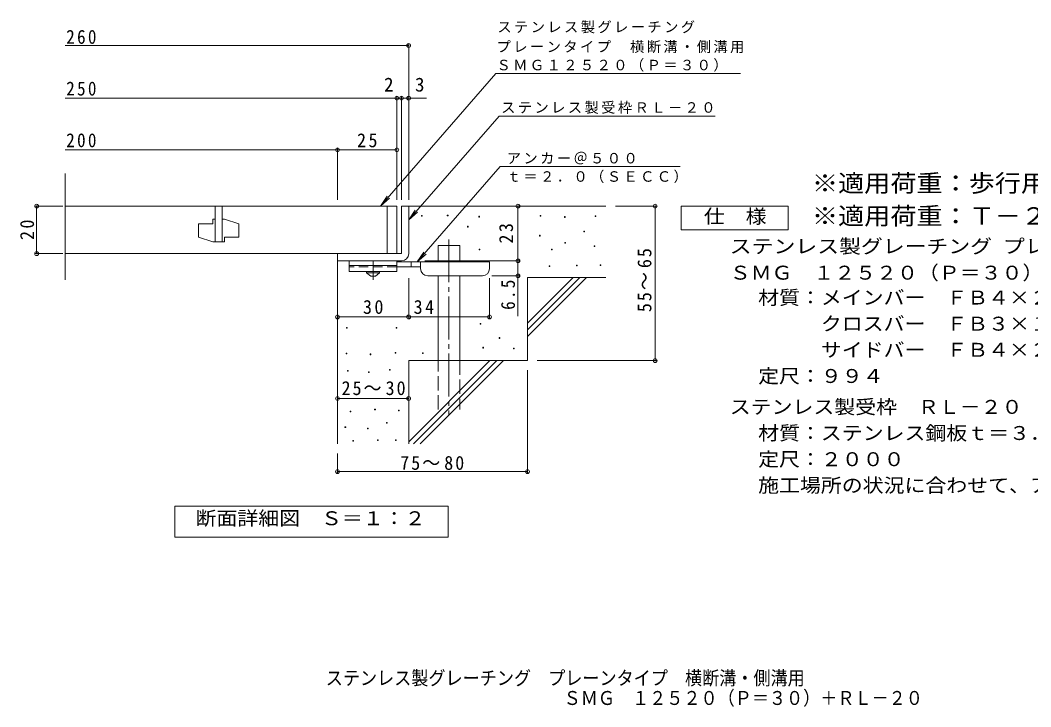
# Model space of a CAD drawing. Units: millimetres, scale not verified. Extents: x -299 to 340, y -274 to 229.
# Drawn here: x -298.9 to 126.4, y -274.1 to 14.7 of the extents above; entities that cross this region are included whole.
import ezdxf
from ezdxf.enums import TextEntityAlignment as Align

# ---------------------------------------------------------------- set-up
doc = ezdxf.new("R2010")
doc.units = ezdxf.units.MM
doc.header["$LTSCALE"] = 2
doc.header["$PDMODE"] = 32
doc.header["$PDSIZE"] = 1.6
for name, pattern in [('CHAIN1', [8, 5, -1, 1, -1]), ('CHAIN2', [12, 9, -1, 1, -1]), ('DASHED2', [3, 2, -1]), ('DASHED3', [4, 3, -1])]:
    doc.linetypes.add(name, pattern=pattern)
for name, color, linetype, lineweight in [('D-0', 7, 'Continuous', 9), ('D-1', 2, 'Continuous', 9), ('D-2', 3, 'Continuous', 9), ('D-4', 7, 'Continuous', 9), ('D-5', 7, 'Continuous', 9), ('D-6', 6, 'Continuous', 9), ('D-9', 4, 'Continuous', 9)]:
    doc.layers.add(name, color=color, linetype=linetype, lineweight=lineweight)
doc.layers.add('F-5_F-5ﾚｲﾔ', color=2, linetype='Continuous')
doc.styles.add('ＭＳ ゴシック', font='')
doc.styles.get('ＭＳ ゴシック').set_extended_font_data('MS Gothic')

msp = doc.modelspace()

# ---------------------------------------------------------------- linework, layer by layer
at = {"layer": 'D-0'}
for points in [[(-129.985, -67.676), (-129.985, -67.376), (-129.685, -67.376), (-129.685, -67.676)], [(-119.157, -67.541), (-119.157, -67.241), (-118.857, -67.241), (-118.857, -67.541)], [(-105.893, -68.082), (-105.893, -67.782), (-105.593, -67.782), (-105.593, -68.082)], [(-80.041, -67.676), (-80.041, -67.376), (-79.741, -67.376), (-79.741, -67.676)], [(-69.89, -68.218), (-69.89, -67.918), (-69.59, -67.918), (-69.59, -68.218)], [(-56.897, -67.812), (-56.897, -67.512), (-56.597, -67.512), (-56.597, -67.812)], [(-110.63, -72.278), (-110.63, -71.978), (-110.33, -71.978), (-110.33, -72.278)], [(-80.312, -76.068), (-80.312, -75.768), (-80.012, -75.768), (-80.012, -76.068)], [(-61.769, -74.308), (-61.769, -74.008), (-61.469, -74.008), (-61.469, -74.308)], [(-69.755, -79.046), (-69.755, -78.746), (-69.455, -78.746), (-69.455, -79.046)], [(-57.303, -80.535), (-57.303, -80.234), (-57.003, -80.234), (-57.003, -80.535)], [(-105.758, -81.888), (-105.758, -81.588), (-105.458, -81.588), (-105.458, -81.888)], [(-75.304, -81.888), (-75.304, -81.588), (-75.004, -81.588), (-75.004, -81.888)], [(-76.252, -88.926), (-76.252, -88.626), (-75.952, -88.626), (-75.952, -88.926)], [(-64.747, -88.655), (-64.747, -88.355), (-64.447, -88.355), (-64.447, -88.655)], [(-54.866, -88.52), (-54.866, -88.22), (-54.566, -88.22), (-54.566, -88.52)], [(-161.615, -114.795), (-161.615, -114.495), (-161.315, -114.495), (-161.315, -114.795)], [(-140.678, -114.795), (-140.678, -114.495), (-140.378, -114.495), (-140.378, -114.795)], [(-105.352, -113.154), (-105.352, -112.854), (-105.052, -112.854), (-105.052, -113.154)], [(-97.366, -119.109), (-97.366, -118.809), (-97.066, -118.809), (-97.066, -119.109)], [(-104.269, -123.17), (-104.269, -122.869), (-103.969, -122.869), (-103.969, -123.17)], [(-91.275, -123.576), (-91.275, -123.276), (-90.975, -123.276), (-90.975, -123.576)], [(-161.767, -125.682), (-161.767, -125.382), (-161.467, -125.382), (-161.467, -125.682)], [(-151.641, -125.987), (-151.641, -125.687), (-151.341, -125.687), (-151.341, -125.987)], [(-141.059, -125.378), (-141.059, -125.077), (-140.759, -125.077), (-140.759, -125.378)], [(-129.578, -125.473), (-129.578, -125.173), (-129.278, -125.173), (-129.278, -125.473)], [(-161.158, -132.915), (-161.158, -132.615), (-160.858, -132.615), (-160.858, -132.915)], [(-152.326, -133.524), (-152.326, -133.224), (-152.026, -133.224), (-152.026, -133.524)], [(-143.495, -132.458), (-143.495, -132.158), (-143.195, -132.158), (-143.195, -132.458)], [(-160.092, -149.969), (-160.092, -149.669), (-159.792, -149.669), (-159.792, -149.969)], [(-149.738, -149.207), (-149.738, -148.907), (-149.438, -148.907), (-149.438, -149.207)], [(-139.764, -149.588), (-139.764, -149.288), (-139.464, -149.288), (-139.464, -149.588)], [(-162.224, -156.669), (-162.224, -156.369), (-161.924, -156.369), (-161.924, -156.669)], [(-152.783, -157.125), (-152.783, -156.825), (-152.483, -156.825), (-152.483, -157.125)], [(-144.713, -154.765), (-144.713, -154.465), (-144.413, -154.465), (-144.413, -154.765)], [(-158.95, -162.379), (-158.95, -162.079), (-158.65, -162.079), (-158.65, -162.379)], [(-148.596, -162.074), (-148.596, -161.774), (-148.296, -161.774), (-148.296, -162.074)], [(-140.982, -162.074), (-140.982, -161.774), (-140.682, -161.774), (-140.682, -162.074)]]:
    msp.add_lwpolyline(points, close=True, dxfattribs=at)
at = {"layer": 'D-1'}
for p, q in [((-138.41, -63.487), (-138.41, -83.486)), ((-138.41, -63.487), (-135.41, -63.487)), ((-135.41, -83.486), (-135.41, -63.487)), ((-138.41, -83.486), (-165.411, -83.486)), ((-165.411, -86.486), (-165.411, -83.486)), ((-165.411, -86.486), (-139.411, -86.486)), ((-139.411, -86.486), (-138.41, -86.486))]:
    msp.add_line(p, q, dxfattribs=at)
msp.add_arc((-138.41, -83.486), 3, 270, 0, dxfattribs=at)
at = {"layer": 'D-2'}
for p, q in [((-279.944, -94.535), (-279.944, -49.747)), ((-140.41, -63.486), (-279.944, -63.486)), ((-216.911, -63.486), (-216.911, -78.486)), ((-213.911, -63.486), (-213.911, -78.486)), ((-144.41, -83.486), (-144.41, -63.486)), ((-140.41, -63.486), (-140.41, -83.486)), ((-223.91, -70.986), (-223.91, -76.486)), ((-223.91, -70.986), (-217.91, -70.986)), ((-217.91, -68.986), (-217.91, -70.986)), ((-216.911, -68.986), (-217.91, -68.986)), ((-212.91, -68.986), (-213.911, -68.986)), ((-212.91, -76.486), (-206.911, -76.486)), ((-279.944, -83.486), (-140.41, -83.486))]:
    msp.add_line(p, q, dxfattribs=at)
for points in [[(-212.91, -68.986), (-206.911, -70.986), (-206.911, -76.486)], [(-212.91, -76.486), (-212.91, -78.486), (-217.91, -78.486), (-223.91, -76.486)]]:
    msp.add_lwpolyline(points, dxfattribs=at)
at = {"layer": 'D-4'}
for p, q in [((-135.41, -60.895), (-135.41, 4.687)), ((-279.944, 4.087), (-135.41, 4.087)), ((-279.944, -18.052), (-140.41, -18.052)), ((-140.41, -60.895), (-140.41, -17.452)), ((-140.41, -18.052), (-139.41, -18.052)), ((-139.41, -18.052), (-127.878, -18.052)), ((-138.41, -60.895), (-138.41, -17.452)), ((-279.944, -39.803), (-165.41, -39.803)), ((-165.41, -60.895), (-165.41, -39.203)), ((-165.41, -39.803), (-140.41, -39.803)), ((-281.014, -63.487), (-292.624, -63.487)), ((-292.024, -83.487), (-292.024, -63.487)), ((-89.417, -86.486), (-89.417, -63.487)), ((-31.058, -63.487), (-48.41, -63.487)), ((-31.658, -63.487), (-31.658, -128.487)), ((-281.014, -83.487), (-292.624, -83.487)), ((-128.608, -86.486), (-88.817, -86.486)), ((-89.417, -86.486), (-89.417, -109.836)), ((-88.817, -92.786), (-100.409, -92.786)), ((-135.409, -110.707), (-135.409, -93.786)), ((-101.409, -110.707), (-101.409, -93.786)), ((-31.058, -128.487), (-81.41, -128.487)), ((-85.41, -175.757), (-85.41, -132.487)), ((-165.411, -144.438), (-135.41, -144.438)), ((-165.411, -175.757), (-165.411, -167.486)), ((-165.411, -175.157), (-85.41, -175.157))]:
    msp.add_line(p, q, dxfattribs=at)
msp.add_lwpolyline([(-165.409, -110.107), (-135.409, -110.107), (-101.409, -110.107)], dxfattribs=at)
for p in [(-135.41, 4.087), (-140.41, -18.052), (-138.41, -18.052), (-135.41, -18.052), (-165.41, -39.803), (-140.41, -39.803), (-292.024, -63.487), (-89.417, -63.487), (-31.658, -63.487), (-292.024, -83.487), (-89.417, -86.486), (-89.417, -92.786), (-165.409, -110.107), (-135.409, -110.107), (-101.409, -110.107), (-31.658, -128.487), (-165.411, -144.438), (-135.41, -144.438), (-165.411, -175.157), (-85.41, -175.157)]:
    msp.add_point(p, dxfattribs=at)
at = {"layer": 'D-5'}
for p, q in [((-98.758, -7.763), (4.291, -7.763)), ((-97.393, -25.639), (-6.473, -25.639)), ((-96.877, -46.877), (-131.787, -86.986)), ((-96.877, -46.877), (-21.128, -46.877)), ((-147.258, -63.486), (-143.511, -60.176)), ((-135.41, -69.319), (-132.648, -65.152)), ((-131.787, -86.986), (-129.024, -82.818)), ((-131.787, -86.986), (-128.04, -83.675))]:
    msp.add_line(p, q, dxfattribs=at)
for points in [[(-98.758, -7.763), (-147.258, -63.486), (-144.496, -59.319)], [(-97.393, -25.639), (-135.41, -69.319), (-131.664, -66.008)]]:
    msp.add_lwpolyline(points, dxfattribs=at)
for points in [[(-20.697, -73.486), (-20.697, -63.486), (24.303, -63.486), (24.303, -73.486)], [(-233.809, -202.675), (-233.809, -189.675), (-118.809, -189.675), (-118.809, -202.675)]]:
    msp.add_lwpolyline(points, close=True, dxfattribs=at)
at = {"layer": 'D-6'}
for p, q in [((-135.41, -63.487), (-52.41, -63.487)), ((-122.952, -86.986), (-122.952, -79.986)), ((-122.952, -79.986), (-113.952, -79.986)), ((-113.952, -86.986), (-113.952, -79.986)), ((-165.411, -86.486), (-165.411, -163.486)), ((-122.952, -128.487), (-122.952, -92.786)), ((-113.952, -128.487), (-113.952, -92.786)), ((-85.41, -112.688), (-66.208, -93.486)), ((-85.41, -93.486), (-52.41, -93.486)), ((-85.41, -115.517), (-63.38, -93.486)), ((-85.41, -93.486), (-85.41, -128.487)), ((-85.41, -118.345), (-60.552, -93.486)), ((-135.41, -128.487), (-135.41, -163.486)), ((-135.41, -128.487), (-85.41, -128.487)), ((-135.41, -162.688), (-101.208, -128.487)), ((-133.38, -163.486), (-98.38, -128.487)), ((-130.552, -163.486), (-95.552, -128.487))]:
    msp.add_line(p, q, dxfattribs=at)
at = {"layer": 'D-6', "linetype": 'CHAIN2'}
msp.add_line((-118.452, -77.523), (-118.452, -151.153), dxfattribs=at)
at = {"layer": 'D-6', "linetype": 'DASHED3'}
for p, q in [((-122.952, -148.986), (-122.952, -128.487)), ((-113.952, -128.487), (-113.952, -148.986))]:
    msp.add_line(p, q, dxfattribs=at)
at = {"layer": 'D-9', "color": 3}
for p, q in [((-160.409, -86.486), (-160.409, -90.986)), ((-140.409, -86.486), (-160.409, -86.486)), ((-140.409, -88.486), (-160.409, -88.486)), ((-140.409, -86.486), (-140.409, -90.986)), ((-140.409, -90.986), (-160.409, -90.986))]:
    msp.add_line(p, q, dxfattribs=at)
at = {"layer": 'D-9', "color": 3, "linetype": 'DASHED2'}
msp.add_line((-140.409, -88.986), (-160.409, -88.986), dxfattribs=at)
at = {"layer": 'D-9', "linetype": 'CHAIN1'}
msp.add_line((-150.409, -94.534), (-150.409, -86.486), dxfattribs=at)
at = {"layer": 'D-9'}
for p, q in [((-101.409, -86.986), (-140.409, -86.986)), ((-130.404, -88.986), (-140.409, -88.986)), ((-134.409, -88.986), (-134.409, -86.986)), ((-130.409, -89.786), (-130.409, -86.986)), ((-101.409, -89.786), (-101.409, -86.986)), ((-127.409, -92.786), (-104.409, -92.786))]:
    msp.add_line(p, q, dxfattribs=at)
at = {"layer": 'D-9', "color": 2}
for p, q in [((-153.159, -91.486), (-153.159, -90.986)), ((-153.159, -91.486), (-151.409, -92.986)), ((-153.159, -91.486), (-147.659, -91.486)), ((-151.409, -92.986), (-149.409, -92.986)), ((-149.409, -92.986), (-147.659, -91.486)), ((-147.659, -91.486), (-147.659, -90.986))]:
    msp.add_line(p, q, dxfattribs=at)
at = {"layer": 'D-9'}
for centre, start, end in [((-127.409, -89.786), 180, 270), ((-104.409, -89.786), 270, 0)]:
    msp.add_arc(centre, 3, start, end, dxfattribs=at)

# ---------------------------------------------------------------- texts
at = {"layer": 'D-4', "color": 2, "style": 'ＭＳ ゴシック'}
for s, p in [('2', (-145.778, -17.052)), ('3', (-132.75, -17.052))]:
    msp.add_text(s, height=5.865, dxfattribs=at).set_placement(p, align=Align.BOTTOM_LEFT)
at = {"layer": 'D-4', "color": 2, "char_height": 5.865, "attachment_point": 7, "style": 'ＭＳ ゴシック'}
for s, insert in [('\\T1.27;\\W0.9;260', (-279.551, 4.698)), ('\\T1.27;\\W0.9;250', (-279.551, -17.052)), ('\\T1.27;\\W0.9;200', (-279.551, -38.803)), ('\\T1.27;\\W0.95;25', (-157.16, -38.803)), ('\\T1.27;\\W0.95;30', (-154.659, -108.907)), ('\\T1.27;\\W0.95;34', (-133.335, -108.907)), ('\\T1.22;\\W0.95;25～30', (-163.66, -143.056)), ('\\T1.22;\\W0.95;75～80', (-138.984, -174.503))]:
    msp.add_mtext(s, dxfattribs=dict(at, insert=insert))
at = {"layer": 'D-4', "color": 2, "char_height": 5.865, "attachment_point": 7, "rotation": 90, "style": 'ＭＳ ゴシック'}
for s, insert in [('\\T1.27;\\W0.95;20', (-293.024, -77.737)), ('\\T1.27;\\W0.95;23', (-91.417, -79.236)), ('\\T1.22;\\W0.95;55～65', (-33.179, -108.087)), ('\\T1.27;\\W0.9;6.5', (-90.617, -107.125))]:
    msp.add_mtext(s, dxfattribs=dict(at, insert=insert))
at = {"layer": 'D-5', "color": 3, "style": 'ＭＳ ゴシック', "width": 1.1}
for s, p in [('※適用荷重：歩行用（横断溝用）', (34.303, -59.705)), ('※適用荷重：Ｔ－２（側溝用）', (34.303, -73.486))]:
    msp.add_text(s, height=7.331, dxfattribs=at).set_placement(p, align=Align.BOTTOM_LEFT)
at = {"layer": 'D-5', "color": 2, "style": 'ＭＳ ゴシック'}
for s, width, p in [('仕\u3000様', 1.1, (-11.197, -72.486)), ('ステンレス製グレーチング プレーンタイプ 横断溝・側溝用', 1.15, (-0.279, -85.07)), ('ＳＭＧ\u3000１２５２０（Ｐ＝３０）', 1.1, (-0.279, -96.179)), ('材質：メインバー\u3000ＦＢ４×２０（ＳＵＳ３０４）', 1.1, (11.663, -106.633)), ('\u3000\u3000\u3000クロスバー\u3000ＦＢ３×１５（ＳＵＳ３０４）', 1.1, (11.663, -117.633)), ('\u3000\u3000\u3000サイドバー\u3000ＦＢ４×２０（ＳＵＳ３０４）', 1.1, (11.663, -128.633)), ('定尺：９９４', 1.1, (11.663, -139.633)), ('ステンレス製受枠\u3000ＲＬ－２０', 1.1, (-0.279, -152.633)), ('材質：ステンレス鋼板ｔ＝３．０（ＳＵＳ３０４）', 1.1, (11.663, -163.633)), ('定尺：２０００', 1.1, (11.663, -174.633)), ('施工場所の状況に合わせて、アンカーをプライヤー等で折り曲げてご使用ください。', 1.1, (11.663, -185.633)), ('断面詳細図\u3000Ｓ＝１：２', 1.1, (-225.124, -199.481))]:
    msp.add_text(s, height=5.865, dxfattribs=dict(at, width=width)).set_placement(p, align=Align.BOTTOM_LEFT)
at = {"layer": 'D-5', "char_height": 4.399, "attachment_point": 7, "style": 'ＭＳ ゴシック'}
for s, insert in [('\\T1.17;ステンレス製グレーチング', (-98.095, 9.171)), ('\\T1.17;プレーンタイプ\u3000横断溝・側溝用', (-98.406, 0.839)), ('\\T1.17;ＳＭＧ１２５２０（Ｐ＝３０）', (-98.449, -6.922)), ('\\T1.17;ステンレス製受枠ＲＬ－２０', (-96.515, -24.687)), ('\\T1.17;アンカー＠５００', (-94.148, -45.945)), ('\\T1.17;ｔ＝２．０（ＳＥＣＣ）', (-94.148, -53.808))]:
    msp.add_mtext(s, dxfattribs=dict(at, insert=insert))
at = {"layer": 'F-5_F-5ﾚｲﾔ', "style": 'ＭＳ ゴシック', "width": 0.9}
for s, p in [('ステンレス製グレーチング\u3000プレーンタイプ\u3000横断溝・側溝用', (-170.312, -266.669)), ('ＳＭＧ\u3000１２５２０（Ｐ＝３０）＋ＲＬ－２０', (-70.188, -275.071))]:
    msp.add_text(s, height=5.865, dxfattribs=at).set_placement(p, align=Align.BOTTOM_LEFT)

doc.saveas('drawing.dxf')
